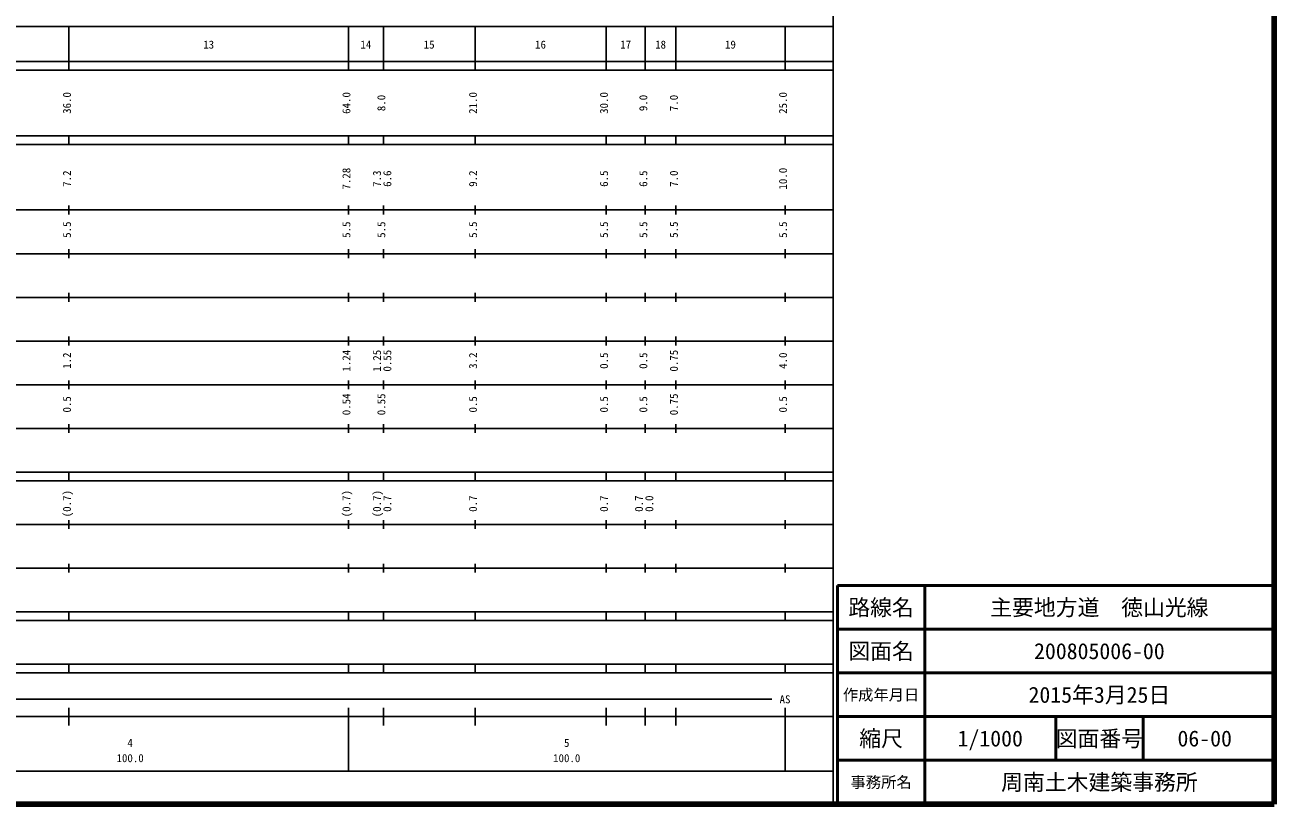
# Model space of a CAD drawing. Units: millimetres on the paper, enlarged 1000 times. Extents: x 40000 to 680000, y 20000 to 380000.
# Drawn here: x 393920 to 680000, y 20000 to 198357 of the extents above; entities that cross this region are included whole.
import ezdxf
from ezdxf.enums import TextEntityAlignment as Align

# ---------------------------------------------------------------- set-up
doc = ezdxf.new("R2010")
doc.units = ezdxf.units.MM
doc.header["$LTSCALE"] = 1000
for name, color, linetype, lineweight in [('M-TTL', 2, 'Continuous', 140), ('M-TTL-BAND', 7, 'Continuous', 25), ('M-TTL-FRAM', 2, 'Continuous', 50), ('M-TTL-LINE', 7, 'Continuous', 50)]:
    doc.layers.add(name, color=color, linetype=linetype, lineweight=lineweight)
doc.layers.add('M-TTL-TXT', color=7, linetype='Continuous')
doc.styles.add('ＭＳ ゴシック', font='')
doc.styles.get('ＭＳ ゴシック').set_extended_font_data('MS Gothic')

msp = doc.modelspace()

# ---------------------------------------------------------------- linework, layer by layer
at = {"layer": 'M-TTL'}
for p, q in [((680000, 20000), (680000, 380000)), ((40000, 20000), (680000, 20000))]:
    msp.add_line(p, q, dxfattribs=at)
at = {"layer": 'M-TTL-BAND'}
for p, q in [((579000, 20000), (579000, 370000)), ((68000, 198000), (579000, 198000)), ((404000, 188000), (404000, 198000)), ((468000, 188000), (468000, 198000)), ((476000, 188000), (476000, 198000)), ((497000, 188000), (497000, 198000)), ((527000, 188000), (527000, 198000)), ((536000, 188000), (536000, 198000)), ((543000, 188000), (543000, 198000)), ((568000, 188000), (568000, 198000)), ((40000, 190000), (579000, 190000)), ((40000, 188000), (579000, 188000)), ((40000, 173000), (579000, 173000)), ((404000, 171000), (404000, 173000)), ((468000, 171000), (468000, 173000)), ((476000, 171000), (476000, 173000)), ((497000, 171000), (497000, 173000)), ((527000, 171000), (527000, 173000)), ((536000, 171000), (536000, 173000)), ((543000, 171000), (543000, 173000)), ((568000, 171000), (568000, 173000)), ((40000, 171000), (579000, 171000)), ((40000, 156000), (579000, 156000)), ((404000, 155000), (404000, 157000)), ((468000, 155000), (468000, 157000)), ((476000, 155000), (476000, 157000)), ((497000, 155000), (497000, 157000)), ((527000, 155000), (527000, 157000)), ((536000, 155000), (536000, 157000)), ((543000, 155000), (543000, 157000)), ((568000, 155000), (568000, 157000)), ((46000, 146000), (579000, 146000)), ((404000, 145000), (404000, 147000)), ((468000, 145000), (468000, 147000)), ((476000, 145000), (476000, 147000)), ((497000, 145000), (497000, 147000)), ((527000, 145000), (527000, 147000)), ((536000, 145000), (536000, 147000)), ((543000, 145000), (543000, 147000)), ((568000, 145000), (568000, 147000)), ((52000, 136000), (579000, 136000)), ((404000, 135000), (404000, 137000)), ((468000, 135000), (468000, 137000)), ((476000, 135000), (476000, 137000)), ((497000, 135000), (497000, 137000)), ((527000, 135000), (527000, 137000)), ((536000, 135000), (536000, 137000)), ((543000, 135000), (543000, 137000)), ((568000, 135000), (568000, 137000)), ((46000, 126000), (579000, 126000)), ((404000, 125000), (404000, 127000)), ((468000, 125000), (468000, 127000)), ((476000, 125000), (476000, 127000)), ((497000, 125000), (497000, 127000)), ((527000, 125000), (527000, 127000)), ((536000, 125000), (536000, 127000)), ((543000, 125000), (543000, 127000)), ((568000, 125000), (568000, 127000)), ((52000, 116000), (579000, 116000)), ((404000, 115000), (404000, 117000)), ((468000, 115000), (468000, 117000)), ((476000, 115000), (476000, 117000)), ((497000, 115000), (497000, 117000)), ((527000, 115000), (527000, 117000)), ((536000, 115000), (536000, 117000)), ((543000, 115000), (543000, 117000)), ((568000, 115000), (568000, 117000)), ((46000, 106000), (579000, 106000)), ((404000, 105000), (404000, 107000)), ((468000, 105000), (468000, 107000)), ((476000, 105000), (476000, 107000)), ((497000, 105000), (497000, 107000)), ((527000, 105000), (527000, 107000)), ((536000, 105000), (536000, 107000)), ((543000, 105000), (543000, 107000)), ((568000, 105000), (568000, 107000)), ((40000, 96000), (579000, 96000)), ((404000, 94000), (404000, 96000)), ((468000, 94000), (468000, 96000)), ((476000, 94000), (476000, 96000)), ((497000, 94000), (497000, 96000)), ((527000, 94000), (527000, 96000)), ((536000, 94000), (536000, 96000)), ((543000, 94000), (543000, 96000)), ((568000, 94000), (568000, 96000)), ((40000, 94000), (579000, 94000)), ((49000, 84000), (579000, 84000)), ((404000, 83000), (404000, 85000)), ((468000, 83000), (468000, 85000)), ((476000, 83000), (476000, 85000)), ((497000, 83000), (497000, 85000)), ((527000, 83000), (527000, 85000)), ((536000, 83000), (536000, 85000)), ((543000, 83000), (543000, 85000)), ((568000, 83000), (568000, 85000)), ((404000, 73000), (404000, 75000)), ((468000, 73000), (468000, 75000)), ((476000, 73000), (476000, 75000)), ((497000, 73000), (497000, 75000)), ((527000, 73000), (527000, 75000)), ((536000, 73000), (536000, 75000)), ((543000, 73000), (543000, 75000)), ((568000, 73000), (568000, 75000)), ((40000, 74000), (579000, 74000)), ((40000, 64000), (579000, 64000)), ((404000, 62000), (404000, 64000)), ((468000, 62000), (468000, 64000)), ((476000, 62000), (476000, 64000)), ((497000, 62000), (497000, 64000)), ((527000, 62000), (527000, 64000)), ((536000, 62000), (536000, 64000)), ((543000, 62000), (543000, 64000)), ((568000, 62000), (568000, 64000)), ((40000, 62000), (579000, 62000)), ((40000, 52000), (579000, 52000)), ((404000, 50000), (404000, 52000)), ((468000, 50000), (468000, 52000)), ((476000, 50000), (476000, 52000)), ((497000, 50000), (497000, 52000)), ((527000, 50000), (527000, 52000)), ((536000, 50000), (536000, 52000)), ((543000, 50000), (543000, 52000)), ((568000, 50000), (568000, 52000)), ((40000, 50000), (579000, 50000)), ((71000, 44000), (565000, 44000)), ((404000, 38000), (404000, 42000)), ((468000, 27500), (468000, 42000)), ((476000, 38000), (476000, 42000)), ((497000, 38000), (497000, 42000)), ((527000, 38000), (527000, 42000)), ((536000, 38000), (536000, 42000)), ((543000, 38000), (543000, 42000)), ((568000, 27500), (568000, 42000)), ((40000, 40000), (579000, 40000)), ((68000, 27500), (579000, 27500))]:
    msp.add_line(p, q, dxfattribs=at)
at = {"layer": 'M-TTL-FRAM'}
for p, q in [((680000, 70000), (580000, 70000)), ((580000, 70000), (580000, 20000))]:
    msp.add_line(p, q, dxfattribs=at)
at = {"layer": 'M-TTL-LINE'}
for p, q in [((600000, 70000), (600000, 20000)), ((680000, 60000), (580000, 60000)), ((680000, 50000), (580000, 50000)), ((680000, 40000), (580000, 40000)), ((630000, 40000), (630000, 30000)), ((650000, 40000), (650000, 30000)), ((680000, 30000), (580000, 30000))]:
    msp.add_line(p, q, dxfattribs=at)

# ---------------------------------------------------------------- texts
at = {"layer": 'M-TTL-BAND', "style": 'ＭＳ ゴシック'}
for s, p in [('13', (436000, 192405)), ('14', (472000, 192405)), ('15', (486500, 192405)), ('16', (512000, 192405)), ('17', (531500, 192405)), ('18', (539500, 192405)), ('19', (555500, 192405)), ('AS', (568000, 42500)), ('4', (418000, 32523)), ('5', (518000, 32523)), ('100.0', (418000, 29033)), ('100.0', (518000, 29033))]:
    msp.add_text(s, height=1833, dxfattribs=at).set_placement(p, align=Align.BOTTOM_CENTER)
for s, p in [('36.0', (405000, 180500)), ('64.0', (469000, 180500)), ('8.0', (477000, 180500)), ('21.0', (498000, 180500)), ('30.0', (528000, 180500)), ('9.0', (537000, 180500)), ('7.0', (544000, 180500)), ('25.0', (569000, 180500)), ('7.2', (405000, 163174)), ('7.28', (469000, 163174)), ('7.3', (476000, 163174)), ('6.6', (478370, 163174)), ('9.2', (498000, 163174)), ('6.5', (528000, 163174)), ('6.5', (537000, 163174)), ('7.0', (544000, 163174)), ('10.0', (569000, 163174)), ('5.5', (405000, 151500)), ('5.5', (469000, 151500)), ('5.5', (477000, 151500)), ('5.5', (498000, 151500)), ('5.5', (528000, 151500)), ('5.5', (537000, 151500)), ('5.5', (544000, 151500)), ('5.5', (569000, 151500)), ('1.2', (405000, 121500)), ('1.24', (469000, 121500)), ('1.25', (476000, 121500)), ('0.55', (478370, 121500)), ('3.2', (498000, 121500)), ('0.5', (528000, 121500)), ('0.5', (537000, 121500)), ('0.75', (544000, 121500)), ('4.0', (569000, 121500)), ('0.5', (405000, 111500)), ('0.54', (469000, 111500)), ('0.55', (477000, 111500)), ('0.5', (498000, 111500)), ('0.5', (528000, 111500)), ('0.5', (537000, 111500)), ('0.75', (544000, 111500)), ('0.5', (569000, 111500)), ('(0.7)', (405000, 88764)), ('(0.7)', (469000, 88764)), ('(0.7)', (476000, 88764)), ('0.7', (478370, 88764)), ('0.7', (498000, 88764)), ('0.7', (528000, 88764)), ('0.7', (536000, 88764)), ('0.0', (538370, 88764))]:
    msp.add_text(s, height=1833, rotation=90, dxfattribs=at).set_placement(p, align=Align.BOTTOM_CENTER)
at = {"layer": 'M-TTL-TXT', "style": 'ＭＳ ゴシック'}
for s, height, p in [('路線名', 3666, (590000, 65000)), ('路線名', 3666, (590000, 65000)), ('主要地方道\u3000徳山光線', 3666, (640000, 65000)), ('図面名', 3666, (590000, 55000)), ('図面名', 3666, (590000, 55000)), ('200805006-00', 3666, (640000, 55000)), ('作成年月日', 2566, (590000, 45000)), ('作成年月日', 2566, (590000, 45000)), ('2015年3月25日', 3666, (640000, 45000)), ('縮尺', 3666, (590000, 35000)), ('縮尺', 3666, (590000, 35000)), ('図面番号', 3666, (640000, 35000)), ('図面番号', 3666, (640000, 35000)), ('1/1000', 3666, (615000, 35000)), ('06-00', 3666, (664125, 35000)), ('事務所名', 2566, (590000, 25000)), ('事務所名', 2566, (590000, 25000)), ('周南土木建築事務所', 3666, (640000, 25000))]:
    msp.add_text(s, height=height, dxfattribs=at).set_placement(p, align=Align.MIDDLE_CENTER)

doc.saveas('drawing.dxf')
